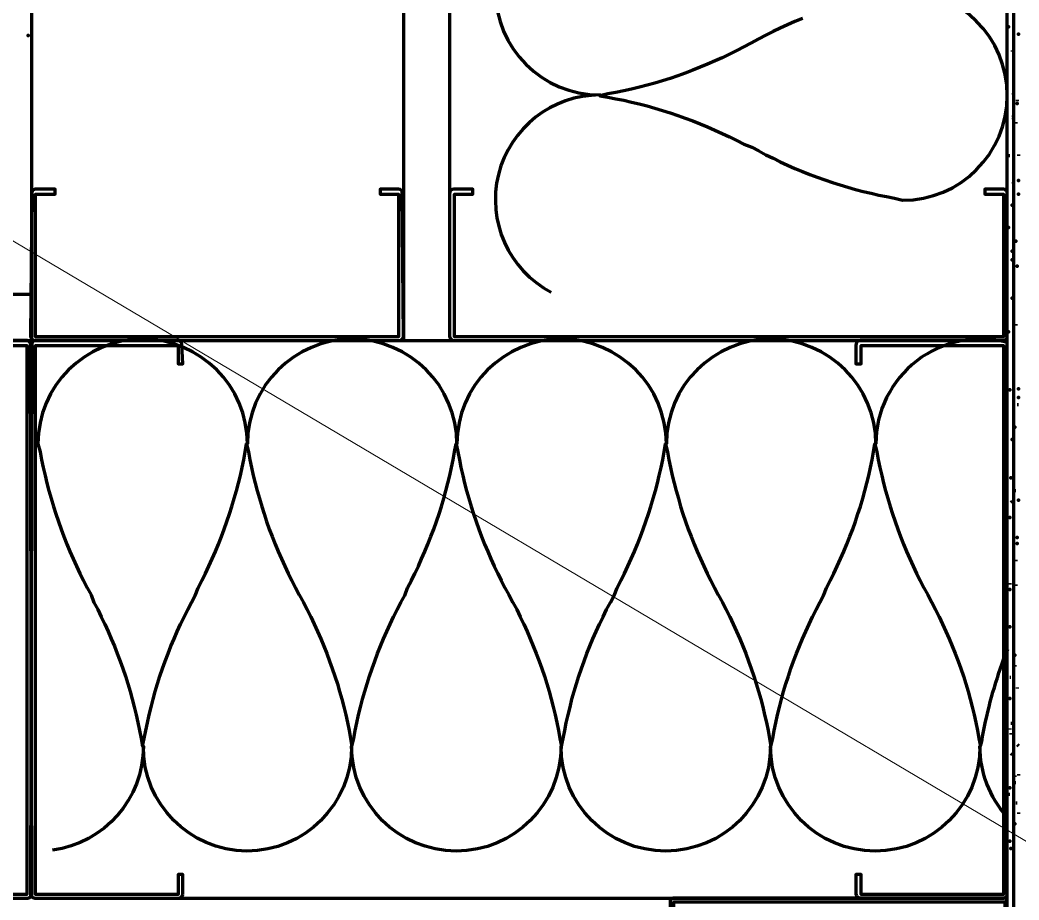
# Model space of a CAD drawing. Extents: x -83.6 to -32.7, y 325.7 to 417.7.
# Drawn here: x -65.46 to -54.71, y 373.3 to 382.77 of the extents above; entities that cross this region are included whole.
import ezdxf

# ---------------------------------------------------------------- set-up
doc = ezdxf.new("R2010")
doc.units = 0
doc.header["$MEASUREMENT"] = 0
for name, color, linetype, lineweight in [('Dt-Line 1', 9, 'Continuous', 0), ('Dt-Line 3', 7, 'Continuous', 15), ('Dt-Text', 121, 'Continuous', 20)]:
    doc.layers.add(name, color=color, linetype=linetype, lineweight=lineweight)
doc.styles.get("Standard").update_dxf_attribs({"font": 'Arial.ttf'})
doc.dimstyles.new('1 & 1 Half', dxfattribs={"dimtxt": 0.75, "dimasz": 0.75, "dimexe": 1, "dimexo": 0.375, "dimgap": 0.5, "dimtad": 1, "dimdec": 4, "dimzin": 3, "dimdsep": 46, "dimlunit": 4, "dimtxsty": 'Standard', "dimblk": 'ARCHTICK', "dimcen": 0.09375, "dimdle": 1, "dimclrd": 253, "dimclre": 253, "dimclrt": 256, "dimadec": 0, "dimazin": 0, "dimtfac": 0.6, "dimtdec": 4, "dimtix": 1, "dimtmove": 2, "dimatfit": 0, "dimfxl": 1, "dimfrac": 1, "dimtolj": 1, "dimtzin": 0, "dimlwd": 9, "dimlwe": 9, "dimarcsym": 0})

# ---------------------------------------------------------------- blocks, each defined once
blk = doc.blocks.new('_ArchTick')
at = {"color": 0, "linetype": 'ByBlock', "const_width": 0.15}
blk.add_lwpolyline([(-0.5, -0.5), (0.5, 0.5)], dxfattribs=at)

msp = doc.modelspace()

# ---------------------------------------------------------------- linework, layer by layer
at = {"layer": 'Dt-Line 1', "linetype": 'Continuous', "lineweight": 158}
for p, q in [((-54.785, 382.441), (-54.785, 382.428)), ((-54.731, 381.908), (-54.731, 381.895)), ((-54.785, 381.748), (-54.771, 381.735)), ((-54.745, 381.668), (-54.745, 381.655)), ((-54.811, 381.308), (-54.825, 381.308)), ((-54.771, 381.295), (-54.785, 381.295)), ((-54.718, 381.321), (-54.718, 381.308)), ((-54.825, 380.868), (-54.838, 380.868)), ((-54.758, 380.588), (-54.771, 380.588)), ((-54.771, 379.748), (-54.785, 379.748)), ((-54.838, 379.508), (-54.825, 379.508)), ((-54.745, 379.495), (-54.745, 379.481)), ((-54.718, 378.628), (-54.731, 378.628)), ((-54.771, 377.881), (-54.758, 377.881)), ((-54.758, 377.708), (-54.745, 377.708)), ((-54.785, 377.588), (-54.798, 377.575)), ((-54.745, 376.961), (-54.745, 376.948)), ((-54.811, 376.708), (-54.811, 376.695)), ((-54.745, 376.695), (-54.745, 376.681)), ((-54.771, 376.028), (-54.771, 376.015)), ((-54.758, 375.828), (-54.758, 375.815)), ((-54.798, 375.695), (-54.811, 375.695)), ((-54.731, 375.588), (-54.731, 375.575)), ((-54.785, 375.201), (-54.798, 375.201)), ((-54.811, 375.148), (-54.811, 375.135)), ((-54.798, 375.095), (-54.798, 375.081)), ((-54.731, 374.975), (-54.718, 374.961)), ((-54.798, 374.881), (-54.785, 374.868)), ((-54.758, 374.641), (-54.758, 374.628)), ((-54.718, 374.655), (-54.718, 374.641)), ((-54.745, 374.561), (-54.758, 374.561)), ((-54.825, 374.441), (-54.811, 374.441)), ((-54.745, 374.348), (-54.731, 374.348)), ((-54.718, 374.241), (-54.718, 374.228))]:
    msp.add_line(p, q, dxfattribs=at)
for points in [[(-60.235, 392.573, 0.257458), (-60.171, 391.487, 0.257467), (-59.218, 390.961, 0.414213), (-60.345, 389.835, 0.414213), (-59.218, 388.721, 0.414214), (-60.345, 387.595, 0.414214), (-59.218, 386.468, 0.414213), (-60.345, 385.341, 0.414213), (-59.218, 384.215, 0.414213), (-60.345, 383.088, 0.414213), (-59.218, 381.961, 0.344534), (-60.311, 381.106, 0.34453), (-59.745, 379.839)], [(-57.042, 382.784), (-57.122, 382.75), (-57.201, 382.716), (-57.279, 382.68), (-57.357, 382.643), (-57.435, 382.604), (-57.511, 382.564), (-57.595, 382.52), (-57.671, 382.479), (-57.748, 382.438), (-57.825, 382.4), (-57.903, 382.362), (-57.981, 382.327), (-58.061, 382.292), (-58.14, 382.259), (-58.22, 382.227), (-58.301, 382.197), (-58.382, 382.168), (-58.464, 382.14), (-58.546, 382.114), (-58.629, 382.089), (-58.712, 382.066), (-58.795, 382.044), (-58.879, 382.024), (-58.963, 382.005), (-59.048, 381.988), (-59.133, 381.972), (-59.219, 381.952), (-59.133, 381.937), (-59.048, 381.921), (-58.964, 381.904), (-58.88, 381.885), (-58.796, 381.865), (-58.712, 381.843), (-58.629, 381.82), (-58.547, 381.795), (-58.464, 381.769), (-58.383, 381.741), (-58.301, 381.713), (-58.221, 381.682), (-58.141, 381.65), (-58.061, 381.617), (-57.982, 381.583), (-57.903, 381.547), (-57.826, 381.51), (-57.748, 381.471), (-57.672, 381.431), (-57.587, 381.4), (-57.511, 381.359), (-57.435, 381.318), (-57.357, 381.28), (-57.279, 381.242), (-57.201, 381.207), (-57.122, 381.172), (-57.042, 381.139), (-56.962, 381.107), (-56.881, 381.077), (-56.8, 381.048), (-56.719, 381.02), (-56.636, 380.994), (-56.554, 380.969), (-56.471, 380.946), (-56.387, 380.924), (-56.303, 380.904), (-56.219, 380.885), (-56.135, 380.868), (-56.05, 380.852), (-55.965, 380.828, 0.414213), (-54.838, 381.955, 0.414213), (-55.964, 383.085)], [(-54.836, 379.297, 0.232797), (-55.812, 379.101, 0.232804), (-56.251, 378.208, 0.414196), (-57.378, 379.335, 0.4142), (-58.505, 378.208, 0.414197), (-59.631, 379.335, 0.4142), (-60.758, 378.208, 0.414197), (-61.885, 379.335, 0.4142), (-63.011, 378.208, 0.414196), (-64.138, 379.335, 0.4142), (-65.265, 378.208), (-65.241, 378.123), (-65.225, 378.038), (-65.207, 377.953), (-65.188, 377.869), (-65.168, 377.785), (-65.146, 377.702), (-65.123, 377.619), (-65.098, 377.536), (-65.072, 377.454), (-65.045, 377.372), (-65.016, 377.291), (-64.985, 377.21), (-64.954, 377.13), (-64.92, 377.051), (-64.886, 376.971), (-64.85, 376.893), (-64.813, 376.815), (-64.774, 376.738), (-64.734, 376.661), (-64.693, 376.585), (-64.662, 376.502), (-64.622, 376.425), (-64.583, 376.348), (-64.546, 376.27), (-64.51, 376.191), (-64.476, 376.112), (-64.442, 376.033), (-64.411, 375.953), (-64.38, 375.872), (-64.351, 375.791), (-64.324, 375.709), (-64.298, 375.627), (-64.273, 375.544), (-64.25, 375.461), (-64.228, 375.378), (-64.208, 375.294), (-64.189, 375.21), (-64.171, 375.125), (-64.155, 375.04), (-64.141, 374.955), (-64.121, 375.04), (-64.105, 375.125), (-64.087, 375.209), (-64.068, 375.293), (-64.048, 375.377), (-64.026, 375.461), (-64.003, 375.544), (-63.978, 375.626), (-63.952, 375.709), (-63.925, 375.79), (-63.896, 375.871), (-63.865, 375.952), (-63.834, 376.032), (-63.8, 376.112), (-63.766, 376.191), (-63.73, 376.269), (-63.693, 376.347), (-63.654, 376.425), (-63.614, 376.501), (-63.573, 376.577), (-63.542, 376.661), (-63.502, 376.738), (-63.463, 376.815), (-63.426, 376.893), (-63.39, 376.971), (-63.355, 377.051), (-63.322, 377.13), (-63.29, 377.21), (-63.26, 377.291), (-63.231, 377.372), (-63.204, 377.454), (-63.178, 377.536), (-63.153, 377.619), (-63.13, 377.702), (-63.108, 377.785), (-63.087, 377.869), (-63.069, 377.953), (-63.051, 378.038), (-63.035, 378.123), (-63.021, 378.208), (-63.001, 378.123), (-62.985, 378.038), (-62.967, 377.953), (-62.948, 377.869), (-62.928, 377.785), (-62.906, 377.702), (-62.883, 377.619), (-62.858, 377.536), (-62.832, 377.454), (-62.805, 377.372), (-62.776, 377.291), (-62.745, 377.21), (-62.714, 377.13), (-62.68, 377.051), (-62.646, 376.971), (-62.61, 376.893), (-62.573, 376.815), (-62.534, 376.738), (-62.494, 376.661), (-62.453, 376.585), (-62.409, 376.502), (-62.369, 376.425), (-62.33, 376.348), (-62.293, 376.27), (-62.257, 376.191), (-62.222, 376.112), (-62.189, 376.033), (-62.157, 375.953), (-62.127, 375.872), (-62.098, 375.791), (-62.07, 375.709), (-62.044, 375.627), (-62.02, 375.544), (-61.996, 375.461), (-61.975, 375.378), (-61.954, 375.294), (-61.935, 375.21), (-61.918, 375.125), (-61.902, 375.04), (-61.887, 374.955), (-61.867, 375.04), (-61.851, 375.125), (-61.834, 375.209), (-61.815, 375.293), (-61.795, 375.377), (-61.773, 375.461), (-61.75, 375.544), (-61.725, 375.626), (-61.699, 375.709), (-61.671, 375.79), (-61.642, 375.871), (-61.612, 375.952), (-61.58, 376.032), (-61.547, 376.112), (-61.513, 376.191), (-61.477, 376.269), (-61.439, 376.347), (-61.401, 376.425), (-61.361, 376.501), (-61.319, 376.577), (-61.289, 376.661), (-61.248, 376.738), (-61.21, 376.815), (-61.172, 376.893), (-61.137, 376.971), (-61.102, 377.051), (-61.069, 377.13), (-61.037, 377.21), (-61.007, 377.291), (-60.978, 377.372), (-60.95, 377.454), (-60.924, 377.536), (-60.9, 377.619), (-60.876, 377.702), (-60.854, 377.785), (-60.834, 377.869), (-60.815, 377.953), (-60.798, 378.038), (-60.782, 378.123), (-60.767, 378.208), (-60.747, 378.123), (-60.731, 378.038), (-60.714, 377.953), (-60.695, 377.869), (-60.675, 377.785), (-60.653, 377.702), (-60.63, 377.619), (-60.605, 377.536), (-60.579, 377.454), (-60.551, 377.372), (-60.522, 377.291), (-60.492, 377.21), (-60.46, 377.13), (-60.427, 377.051), (-60.393, 376.971), (-60.357, 376.893), (-60.319, 376.815), (-60.281, 376.738), (-60.241, 376.661), (-60.199, 376.585), (-60.155, 376.502), (-60.115, 376.425), (-60.077, 376.348), (-60.039, 376.27), (-60.003, 376.191), (-59.969, 376.112), (-59.936, 376.033), (-59.904, 375.953), (-59.874, 375.872), (-59.845, 375.791), (-59.817, 375.709), (-59.791, 375.627), (-59.766, 375.544), (-59.743, 375.461), (-59.721, 375.378), (-59.701, 375.294), (-59.682, 375.21), (-59.665, 375.125), (-59.649, 375.04), (-59.634, 374.955), (-59.614, 375.04), (-59.598, 375.125), (-59.581, 375.209), (-59.562, 375.293), (-59.541, 375.377), (-59.52, 375.461), (-59.496, 375.544), (-59.472, 375.626), (-59.446, 375.709), (-59.418, 375.79), (-59.389, 375.871), (-59.359, 375.952), (-59.327, 376.032), (-59.294, 376.112), (-59.259, 376.191), (-59.223, 376.269), (-59.186, 376.347), (-59.147, 376.425), (-59.107, 376.501), (-59.066, 376.577), (-59.035, 376.661), (-58.995, 376.738), (-58.956, 376.815), (-58.919, 376.893), (-58.883, 376.971), (-58.849, 377.051), (-58.816, 377.13), (-58.784, 377.21), (-58.753, 377.291), (-58.724, 377.372), (-58.697, 377.454), (-58.671, 377.536), (-58.646, 377.619), (-58.623, 377.702), (-58.601, 377.785), (-58.581, 377.869), (-58.562, 377.953), (-58.544, 378.038), (-58.529, 378.123), (-58.514, 378.208), (-58.494, 378.123), (-58.478, 378.038), (-58.461, 377.953), (-58.442, 377.869), (-58.421, 377.785), (-58.4, 377.702), (-58.376, 377.619), (-58.352, 377.536), (-58.326, 377.454), (-58.298, 377.372), (-58.269, 377.291), (-58.239, 377.21), (-58.207, 377.13), (-58.174, 377.051), (-58.139, 376.971), (-58.103, 376.893), (-58.066, 376.815), (-58.027, 376.738), (-57.987, 376.661), (-57.946, 376.585), (-57.902, 376.502), (-57.862, 376.425), (-57.823, 376.348), (-57.786, 376.27), (-57.75, 376.191), (-57.716, 376.112), (-57.682, 376.033), (-57.651, 375.953), (-57.62, 375.872), (-57.591, 375.791), (-57.564, 375.709), (-57.538, 375.627), (-57.513, 375.544), (-57.49, 375.461), (-57.468, 375.378), (-57.448, 375.294), (-57.429, 375.21), (-57.411, 375.125), (-57.395, 375.04), (-57.381, 374.955), (-57.361, 375.04), (-57.345, 375.125), (-57.327, 375.209), (-57.308, 375.293), (-57.288, 375.377), (-57.266, 375.461), (-57.243, 375.544), (-57.218, 375.626), (-57.192, 375.709), (-57.165, 375.79), (-57.136, 375.871), (-57.105, 375.952), (-57.074, 376.032), (-57.04, 376.112), (-57.006, 376.191), (-56.97, 376.269), (-56.933, 376.347), (-56.894, 376.425), (-56.854, 376.501), (-56.813, 376.577), (-56.782, 376.661), (-56.742, 376.738), (-56.703, 376.815), (-56.666, 376.893), (-56.63, 376.971), (-56.595, 377.051), (-56.562, 377.13), (-56.53, 377.21), (-56.5, 377.291), (-56.471, 377.372), (-56.444, 377.454), (-56.418, 377.536), (-56.393, 377.619), (-56.37, 377.702), (-56.348, 377.785), (-56.327, 377.869), (-56.309, 377.953), (-56.291, 378.038), (-56.275, 378.123), (-56.261, 378.208), (-56.241, 378.123), (-56.225, 378.038), (-56.207, 377.953), (-56.188, 377.869), (-56.168, 377.785), (-56.146, 377.702), (-56.123, 377.619), (-56.098, 377.536), (-56.072, 377.454), (-56.045, 377.372), (-56.016, 377.291), (-55.985, 377.21), (-55.954, 377.13), (-55.92, 377.051), (-55.886, 376.971), (-55.85, 376.893), (-55.813, 376.815), (-55.774, 376.738), (-55.734, 376.661), (-55.693, 376.585), (-55.649, 376.502), (-55.609, 376.425), (-55.57, 376.348), (-55.533, 376.27), (-55.497, 376.191), (-55.462, 376.112), (-55.429, 376.033), (-55.397, 375.953), (-55.367, 375.872), (-55.338, 375.791), (-55.31, 375.709), (-55.284, 375.627), (-55.26, 375.544), (-55.236, 375.461), (-55.215, 375.378), (-55.194, 375.294), (-55.175, 375.21), (-55.158, 375.125), (-55.142, 375.04), (-55.127, 374.955), (-55.113, 375.008), (-55.103, 375.061), (-55.093, 375.115), (-55.083, 375.168), (-55.071, 375.221), (-55.059, 375.274), (-55.047, 375.327), (-55.034, 375.38), (-55.02, 375.432), (-55.006, 375.485), (-54.992, 375.537), (-54.976, 375.589), (-54.96, 375.641), (-54.944, 375.693), (-54.927, 375.745), (-54.909, 375.796), (-54.891, 375.847), (-54.873, 375.898), (-54.853, 375.949), (-54.833, 376)], [(-54.843, 374.202, -0.185043), (-55.131, 374.955, -0.414213), (-56.258, 373.828, -0.414213), (-57.385, 374.955, -0.414213), (-58.511, 373.828, -0.414213), (-59.638, 374.955, -0.414213), (-60.765, 373.828, -0.414213), (-61.891, 374.955, -0.414213), (-63.018, 373.828, -0.414213), (-64.131, 374.955, -0.375862), (-65.109, 373.838)]]:
    msp.add_lwpolyline(points, format="xyb", dxfattribs=at)
for points in [[(-54.825, 382.695), (-54.825, 382.695), (-54.825, 382.695)], [(-65.371, 382.601), (-65.371, 382.601), (-65.371, 382.601)], [(-54.718, 382.615), (-54.718, 382.615), (-54.718, 382.615)], [(-54.771, 381.975), (-54.771, 381.975), (-54.771, 381.975)], [(-54.731, 381.868), (-54.731, 381.868), (-54.731, 381.868)], [(-54.771, 381.708), (-54.771, 381.708), (-54.771, 381.708)], [(-54.771, 381.015), (-54.771, 381.015), (-54.771, 381.015)], [(-54.718, 381.041), (-54.718, 381.041), (-54.718, 381.041)], [(-54.718, 380.895), (-54.718, 380.895), (-54.718, 380.895)], [(-54.825, 380.535), (-54.825, 380.535), (-54.825, 380.535)], [(-54.745, 380.388), (-54.745, 380.388), (-54.745, 380.388)], [(-54.785, 380.281), (-54.785, 380.281), (-54.785, 380.281)], [(-54.785, 380.188), (-54.785, 380.188), (-54.785, 380.188)], [(-54.731, 380.121), (-54.731, 380.121), (-54.731, 380.121)], [(-54.785, 379.775), (-54.785, 379.775), (-54.785, 379.775)], [(-54.825, 379.415), (-54.825, 379.415), (-54.825, 379.415)], [(-54.811, 378.788), (-54.811, 378.788), (-54.811, 378.788)], [(-54.718, 378.801), (-54.718, 378.801), (-54.718, 378.801)], [(-54.718, 378.708), (-54.718, 378.708), (-54.718, 378.708)], [(-54.758, 378.388), (-54.758, 378.388), (-54.758, 378.388)], [(-54.785, 378.255), (-54.785, 378.255), (-54.785, 378.255)], [(-54.798, 377.841), (-54.798, 377.841), (-54.798, 377.841)], [(-54.718, 377.601), (-54.718, 377.601), (-54.718, 377.601)], [(-54.811, 377.415), (-54.811, 377.415), (-54.811, 377.415)], [(-54.731, 377.201), (-54.731, 377.201), (-54.731, 377.201)], [(-54.731, 377.135), (-54.731, 377.135), (-54.731, 377.135)], [(-54.811, 376.641), (-54.811, 376.641), (-54.811, 376.641)], [(-54.811, 376.241), (-54.811, 376.241), (-54.811, 376.241)], [(-54.758, 375.935), (-54.758, 375.935), (-54.758, 375.935)], [(-54.811, 375.468), (-54.811, 375.468), (-54.811, 375.468)], [(-54.811, 374.508), (-54.811, 374.508), (-54.811, 374.508)], [(-54.758, 374.121), (-54.758, 374.121), (-54.758, 374.121)], [(-54.811, 373.935), (-54.811, 373.935), (-54.811, 373.935)], [(-54.798, 373.855), (-54.798, 373.855), (-54.798, 373.855)]]:
    msp.add_lwpolyline(points, dxfattribs=at)
for p in [(-54.825, 382.695), (-65.371, 382.601), (-54.718, 382.615), (-54.771, 381.975), (-54.731, 381.868), (-54.771, 381.708), (-54.771, 381.015), (-54.718, 381.041), (-54.718, 380.895), (-54.785, 380.775), (-54.825, 380.535), (-54.745, 380.388), (-54.785, 380.281), (-54.785, 380.188), (-54.731, 380.121), (-54.785, 379.775), (-54.825, 379.415), (-54.811, 378.788), (-54.718, 378.801), (-54.718, 378.708), (-54.758, 378.388), (-54.785, 378.255), (-54.798, 377.841), (-54.718, 377.601), (-54.811, 377.415), (-54.731, 377.201), (-54.731, 377.135), (-54.811, 376.641), (-54.811, 376.241), (-54.758, 375.935), (-54.811, 375.468), (-54.811, 374.508), (-54.758, 374.121), (-54.811, 373.935), (-54.798, 373.855)]:
    msp.add_point(p, dxfattribs=at)
at = {"layer": 'Dt-Line 3', "linetype": 'Continuous', "lineweight": 158}
for p, q in [((-61.331, 392.575), (-61.331, 379.321)), ((-60.838, 392.575), (-60.838, 380.895)), ((-54.771, 392.575), (-54.771, 363.415)), ((-65.331, 379.321), (-54.838, 379.321)), ((-63.758, 373.321), (-56.411, 373.321))]:
    msp.add_line(p, q, dxfattribs=at)
at = {"layer": 'Dt-Line 3', "linetype": 'Continuous', "lineweight": 211}
for points in [[(-72.331, 379.321), (-65.331, 379.321), (-65.331, 392.575)], [(-46.211, 362.788), (-54.838, 362.788), (-54.838, 392.575)], [(-65.331, 379.815), (-72.838, 379.815), (-72.838, 352.335)]]:
    msp.add_lwpolyline(points, dxfattribs=at)
for points in [[(-61.385, 380.948), (-61.585, 380.948), (-61.585, 380.895), (-61.385, 380.895), (-61.385, 379.361), (-65.291, 379.361), (-65.291, 380.895), (-65.078, 380.895), (-65.078, 380.948), (-65.298, 380.948, 0.414185), (-65.331, 380.895), (-65.345, 379.368, 0.414185), (-65.291, 379.321), (-61.391, 379.321, 0.414185), (-61.331, 379.361), (-61.345, 380.901, 0.414185)], [(-54.878, 380.948), (-55.078, 380.948), (-55.078, 380.895), (-54.878, 380.895), (-54.878, 379.361), (-60.785, 379.361), (-60.785, 380.895), (-60.585, 380.895), (-60.585, 380.948), (-60.791, 380.948, 0.414172), (-60.838, 380.895), (-60.838, 379.368, 0.414212), (-60.785, 379.321), (-54.885, 379.321, 0.414237), (-54.838, 379.361), (-54.838, 380.901, 0.414185)], [(-66.918, 373.321), (-65.391, 373.321, 0.414224), (-65.331, 373.361), (-65.345, 379.275, 0.414224), (-65.385, 379.321), (-66.925, 379.321, 0.414154), (-66.958, 379.268), (-66.958, 379.068), (-66.918, 379.068), (-66.918, 379.268), (-65.385, 379.268), (-65.385, 373.361), (-66.918, 373.361), (-66.918, 373.575), (-66.958, 373.575), (-66.971, 373.368, 0.414224)], [(-63.705, 373.361), (-63.705, 373.575), (-63.758, 373.575), (-63.758, 373.361), (-65.291, 373.361), (-65.291, 379.268), (-63.758, 379.268), (-63.758, 379.068), (-63.705, 379.068), (-63.718, 379.275, 0.414224), (-63.758, 379.321), (-65.298, 379.321, 0.414141), (-65.331, 379.268), (-65.345, 373.368, 0.414224), (-65.291, 373.321), (-63.765, 373.321, 0.414224)], [(-56.411, 373.321), (-54.885, 373.321, 0.414237), (-54.838, 373.361), (-54.838, 379.275, 0.414237), (-54.878, 379.321), (-56.418, 379.321, 0.414141), (-56.465, 379.268), (-56.465, 379.068), (-56.411, 379.068), (-56.411, 379.268), (-54.878, 379.268), (-54.878, 373.361), (-56.411, 373.361), (-56.411, 373.575), (-56.465, 373.575), (-56.465, 373.368, 0.414224)], [(-54.838, 372.028), (-54.838, 373.288, 0.414185), (-54.865, 373.321), (-58.431, 373.321, 0.414184), (-58.465, 373.281), (-58.465, 372.035, 0.414223), (-58.425, 371.988), (-58.211, 371.988), (-58.211, 372.028), (-58.425, 372.028), (-58.425, 373.281), (-54.865, 373.281), (-54.865, 372.028), (-55.091, 372.028), (-55.091, 371.988), (-54.871, 372.001, 0.41422)]]:
    msp.add_lwpolyline(points, format="xyb", close=True, dxfattribs=at)

# ---------------------------------------------------------------- leaders
at = {"layer": 'Dt-Text'}
msp.add_leader([(-67.105, 381.321), (-51.331, 371.975), (-49.358, 371.975)], dimstyle='1 & 1 Half', override={"dimgap": 0.5, "dimtad": 0}, dxfattribs=at)

doc.saveas('drawing.dxf')
